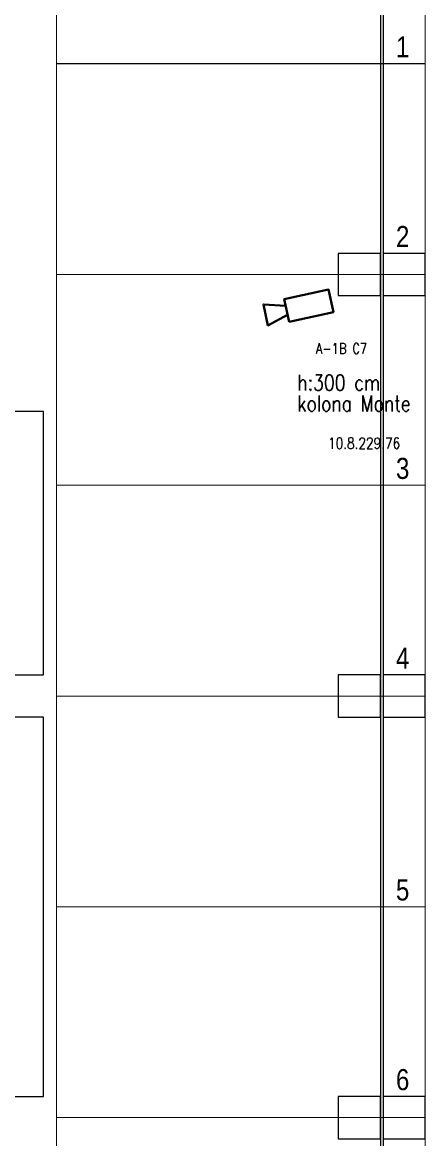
# Model space of a CAD drawing. Header units: metres. Extents: x -13933 to 152404, y -7861 to 21912.
# Drawn here: x 62840 to 63606, y 1600 to 3718 of the extents above; entities that cross this region are included whole.
import ezdxf
from ezdxf.enums import TextEntityAlignment as Align

# ---------------------------------------------------------------- set-up
doc = ezdxf.new("R2010")
doc.units = ezdxf.units.M
doc.header["$LTSCALE"] = 100
doc.header["$MEASUREMENT"] = 0
doc.linetypes.add('HIDDEN', pattern=[0.375, 0.25, -0.125])
doc.layers.get('0').update_dxf_attribs({"color": 9, "lineweight": 9})
for name, color, linetype, lineweight in [('01', 9, 'Continuous', 9), ('05', 9, 'Continuous', 9), ('06D', 9, 'Continuous', 9), ('21', 9, 'Continuous', 9), ('E-DAHİLİ KAMERA', 7, 'Continuous', 30), ('E-YAZI', 7, 'Continuous', 30)]:
    doc.layers.add(name, color=color, linetype=linetype, lineweight=lineweight)
doc.styles.add('E-YAZI', font='txttw.shx')
doc.styles.add('MuuM_TEXT-STANDART', font='ARIALN.TTF')

# ---------------------------------------------------------------- blocks, each defined once
blk = doc.blocks.new('100_DAHİLİ KAMERA')
at = {"layer": 'E-DAHİLİ KAMERA', "color": 4}
blk.add_lwpolyline([(4.31, -1.1), (4.31, 1.1), (0, 1.1), (0, -1.1)], close=True, dxfattribs=at)
blk.add_lwpolyline([(4.31, 0.44), (6.35, 1.02), (6.35, -1.02), (4.31, -0.44)], dxfattribs=at)
blk = doc.blocks.new('p-kolon_80x80')
blk.add_lwpolyline([(-40, -40), (40, -40), (40, 40), (-40, 40)], close=True)
blk = doc.blocks.new('1.bod.mimari.elk')
at = {"layer": '01'}
for p in [(7480, -5390), (7565, -5390), (7480, -6190), (7565, -6190), (7480, -6990), (7565, -6990)]:
    blk.add_blockref('p-kolon_80x80', p, dxfattribs=at)
blk = doc.blocks.new('p-işyeri')
at = {"color": 0, "const_width": 2}
blk.add_lwpolyline([(200, 0), (200, 700), (-200, 700), (-200, 0)], close=True, dxfattribs=at)
blk = doc.blocks.new('p-dilatasyon yeri')
at = {"layer": '06D'}
for points in [[(7520, 5586.8), (7520, 80)], [(7525, 5584.6), (7525, 80)]]:
    blk.add_lwpolyline(points, dxfattribs=at)
blk = doc.blocks.new('p-birim')
blk.add_lwpolyline([(0, 0), (1, 0), (1, 1), (0, 1)], close=True)
blk = doc.blocks.new('1.bod.mimari1.elk')
blk.add_blockref('p-dilatasyon yeri', (0, -8630))
at = {"layer": '05', "xscale": 60.00000000000003}
for p, yscale in [((6820, -6150), 500), ((6820, -6950), 720)]:
    blk.add_blockref('p-birim', p, dxfattribs=dict(at, yscale=yscale))
at = {"layer": '06D', "color": 89, "linetype": 'HIDDEN', "true_color": 0x2e4d23, "rotation": 90}
for p in [(7605, -4790), (7605, -5190), (7605, -5590), (7605, -5990), (7605, -6390), (7605, -6790), (7605, -7190)]:
    blk.add_blockref('p-işyeri', p, dxfattribs=at)
at = {"layer": '21', "style": 'MuuM_TEXT-STANDART'}
for s, p in [('1', (7575, -4990)), ('2', (7575, -5350)), ('3', (7575, -5790)), ('4', (7575, -6150)), ('5', (7575, -6590)), ('6', (7575, -6950))]:
    blk.add_text(s, height=40, dxfattribs=at).set_placement(p, align=Align.BOTTOM_RIGHT)

msp = doc.modelspace()

# ---------------------------------------------------------------- block references
at = {"layer": '06D'}
for name in ['1.bod.mimari.elk', '1.bod.mimari1.elk']:
    msp.add_blockref(name, (56000, 8630), dxfattribs=at)
at = {"layer": 'E-DAHİLİ KAMERA', "xscale": -20.00000000000001, "yscale": 20.00000000000001, "zscale": 20.00000000000001, "rotation": 12.04614284585932}
msp.add_blockref('100_DAHİLİ KAMERA', (63426.3, 3189.7), dxfattribs=at)

# ---------------------------------------------------------------- texts
at = {"layer": 'E-YAZI', "color": 6, "style": 'E-YAZI', "width": 0.8}
msp.add_text('A-1B C7', height=20, dxfattribs=at).set_placement((63397.3, 3089.6))
at = {"layer": 'E-YAZI', "color": 30, "style": 'E-YAZI', "width": 0.8}
for s, p in [('h:300 cm', (63362.3, 3019.8)), ('kolona Monte', (63362.3, 2980.2))]:
    msp.add_text(s, height=30, dxfattribs=at).set_placement(p)
at = {"layer": 'E-YAZI', "color": 1, "style": 'E-YAZI', "width": 0.8}
msp.add_text('10.8.229.76', height=21, dxfattribs=at).set_placement((63420.7, 2909.2))

doc.saveas('drawing.dxf')
